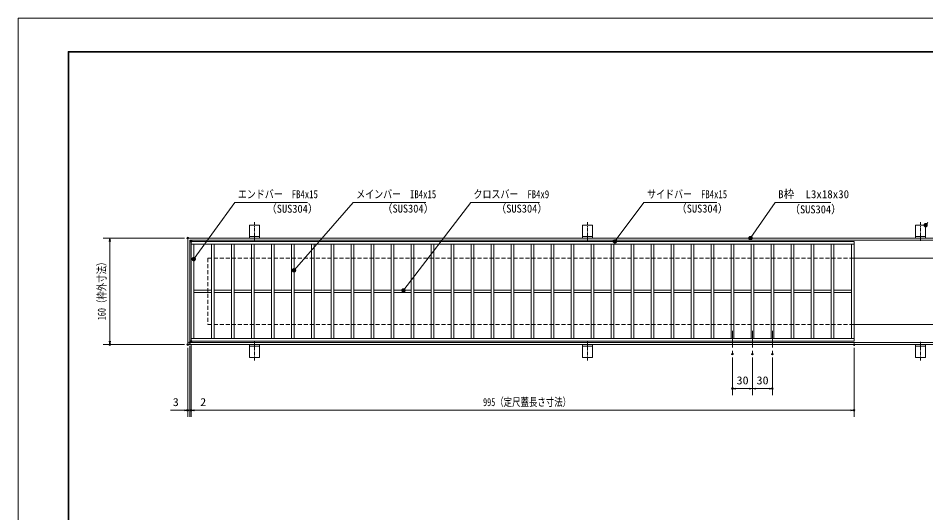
# Model space of a CAD drawing. Units: millimetres, scale not verified. Extents: x -1050 to 1050, y -742 to 742.
# Drawn here: x -1050 to 312, y 0 to 742 of the extents above; entities that cross this region are included whole.
import ezdxf
from ezdxf.enums import TextEntityAlignment as Align

# ---------------------------------------------------------------- set-up
doc = ezdxf.new("R2010")
doc.units = ezdxf.units.MM
doc.header["$LTSCALE"] = 5
doc.header["$PDMODE"] = 32
doc.header["$PDSIZE"] = 2.5
doc.linetypes.add('CHAIN1', pattern=[8, 5, -1, 1, -1])
doc.linetypes.add('DASHED1', pattern=[1.8, 1.2, -0.6])
for name, color, linetype, lineweight in [('0-0_7-図\u3000枠', 4, 'Continuous', 9), ('0-1_アンカー', 7, 'Continuous', 9), ('0-2_枠', 7, 'Continuous', 9), ('0-3_寸法注釈', 2, 'Continuous', 9), ('0-4_0', 2, 'Continuous', 9), ('0-5_DEFPOINTS', 134, 'Continuous', 9), ('0-6_蓋', 5, 'Continuous', 9), ('0-7_中心線', 6, 'CHAIN1', 9), ('0-A_溝開口', 4, 'DASHED1', 9)]:
    doc.layers.add(name, color=color, linetype=linetype, lineweight=lineweight)
doc.styles.add('ＭＳ ゴシック', font='')
doc.styles.get('ＭＳ ゴシック').set_extended_font_data('MS Gothic')

# ---------------------------------------------------------------- blocks, each defined once
blk = doc.blocks.new('A$C5D7C781A')
at = {"layer": '0-1_アンカー', "color": 6, "linetype": 'CHAIN1'}
blk.add_line((37.5, 140.11), (37.5, 0), dxfattribs=at)
at = {"layer": '0-1_アンカー'}
for p, q in [((0, 118.78), (0, 22.26)), ((0, 118.78), (75, 118.78)), ((75, 118.78), (75, 22.26)), ((75, 33.76), (0, 33.76)), ((0, 22.26), (75, 22.26))]:
    blk.add_line(p, q, dxfattribs=at)
blk = doc.blocks.new('_OPEN')
at = {"layer": '0-4_0'}
blk.add_line((0, 0), (-5, 0), dxfattribs=at)
blk.add_lwpolyline([(-5, 0.833), (0, 0), (-5, -0.833)], dxfattribs=at)
blk = doc.blocks.new('_Dot')
at = {"layer": '0-4_0'}
for p, q in [((-2.5, 0), (-5, 0)), ((2.445, 0.5), (-2.445, 0.5)), ((1.997, 1.5), (-1.997, 1.5)), ((2.289, -0.995), (-2.289, -0.995)), ((1.499, -1.995), (-1.499, -1.995))]:
    blk.add_line(p, q, dxfattribs=at)
for points in [[(2.5, 0), (2.48, 0.313), (2.421, 0.622), (2.324, 0.92), (2.191, 1.204), (2.023, 1.469), (1.822, 1.711), (1.594, 1.926), (1.34, 2.111), (1.064, 2.262), (0.773, 2.378), (0.468, 2.456), (0.157, 2.495), (-0.157, 2.495), (-0.468, 2.456), (-0.773, 2.378), (-1.064, 2.262), (-1.34, 2.111), (-1.594, 1.926), (-1.822, 1.711), (-2.023, 1.469), (-2.191, 1.204), (-2.324, 0.92), (-2.421, 0.622), (-2.48, 0.313), (-2.5, 0), (0, 0)], [(-2.5, 0), (-2.48, -0.313), (-2.421, -0.622), (-2.324, -0.92), (-2.191, -1.204), (-2.023, -1.469), (-1.822, -1.711), (-1.594, -1.926), (-1.34, -2.111), (-1.064, -2.262), (-0.773, -2.378), (-0.468, -2.456), (-0.157, -2.495), (0.157, -2.495), (0.468, -2.456), (0.773, -2.378), (1.064, -2.262), (1.34, -2.111), (1.594, -1.926), (1.822, -1.711), (2.023, -1.469), (2.191, -1.204), (2.324, -0.92), (2.421, -0.622), (2.48, -0.313), (2.5, 0), (0, 0)]]:
    blk.add_lwpolyline(points, close=True, dxfattribs=at)

msp = doc.modelspace()

# ---------------------------------------------------------------- linework, layer by layer
at = {"layer": '0-0_7-図\u3000枠'}
for p, q in [((-975, -692.5), (-975, 692.5)), ((-973.75, -691.25), (-973.75, 691.25)), ((-973.75, 691.25), (998.75, 691.25))]:
    msp.add_line(p, q, dxfattribs=at)
msp.add_lwpolyline([(-975, 692.5), (1000, 692.5), (1000, -692.5)], dxfattribs=at)
at = {"layer": '0-2_枠'}
for p, q in [((-795.45, 412.475), (409.55, 412.475)), ((-795.45, 412.475), (-795.45, 252.475)), ((-792.45, 409.475), (407.714, 409.475)), ((-792.45, 409.475), (-792.45, 255.475)), ((204.55, 382.475), (409.55, 382.475)), ((204.55, 282.475), (409.55, 282.475)), ((-795.45, 252.475), (409.55, 252.475)), ((-792.45, 255.475), (411.386, 255.475))]:
    msp.add_line(p, q, dxfattribs=at)
at = {"layer": '0-3_寸法注釈'}
for p, q in [((-800.45, 412.475), (-922.363, 412.475)), ((-912.363, 407.475), (-912.363, 257.475)), ((-800.45, 252.475), (-922.363, 252.475)), ((-795.45, 247.475), (-795.45, 143.953)), ((-792.45, 250.475), (-792.45, 143.953)), ((-792.45, 250.475), (-792.45, 143.953)), ((-790.45, 252.475), (-790.45, 143.953)), ((-790.45, 252.475), (-790.45, 143.953)), ((204.55, 247.475), (204.55, 143.953)), ((22.05, 233.328), (22.05, 176.522)), ((52.05, 233.328), (52.05, 176.522)), ((52.05, 233.328), (52.05, 176.522)), ((82.05, 233.328), (82.05, 176.522)), ((47.05, 186.522), (27.05, 186.522)), ((57.05, 186.522), (77.05, 186.522)), ((-800.45, 153.953), (-821.563, 153.953)), ((-797.45, 153.953), (-802.45, 153.953)), ((-792.45, 153.953), (-795.45, 153.953)), ((-792.45, 153.953), (-790.45, 153.953)), ((-787.45, 153.953), (-782.45, 153.953)), ((-785.45, 153.953), (199.55, 153.953)), ((-785.45, 153.953), (-764.337, 153.953))]:
    msp.add_line(p, q, dxfattribs=at)
for points in [[(-615.707, 465.949), (-724.931, 465.949), (-785.858, 381.668)], [(-438.147, 465.949), (-547.371, 465.949), (-635.29, 364.811)], [(-267.513, 465.949), (-370.72, 465.949), (-471.068, 334.766)], [(-1.475, 465.949), (-110.699, 465.949), (-153.712, 408.27)], [(169.797, 465.968), (86.447, 465.968), (49.664, 413.288)]]:
    msp.add_lwpolyline(points, dxfattribs=at)
at = {"layer": '0-5_DEFPOINTS'}
msp.add_lwpolyline([(-1050, -742.5), (-1050, 742.5), (1050, 742.5), (1050, -742.5)], close=True, dxfattribs=at)
for p in [(-795.45, 412.475), (-912.363, 252.475), (-795.45, 252.475), (-795.45, 252.475), (-792.45, 255.475), (-790.45, 257.475), (204.55, 252.475), (22.05, 238.328), (52.05, 238.328), (82.05, 238.328), (22.05, 186.522), (82.05, 186.522), (-795.45, 153.953), (-790.45, 153.953), (204.55, 153.953)]:
    msp.add_point(p, dxfattribs=at)
at = {"layer": '0-6_蓋'}
for p, q in [((204.55, 407.475), (-790.45, 407.475)), ((-790.45, 257.475), (-790.45, 407.475)), ((204.55, 403.475), (-790.45, 403.475)), ((-786.45, 261.475), (-786.45, 403.475)), ((-759.95, 403.475), (-759.95, 261.475)), ((-755.95, 403.475), (-755.95, 261.475)), ((-729.95, 403.475), (-729.95, 261.475)), ((-725.95, 403.475), (-725.95, 261.475)), ((-699.95, 403.475), (-699.95, 261.475)), ((-695.95, 403.475), (-695.95, 261.475)), ((-669.95, 403.475), (-669.95, 261.475)), ((-665.95, 403.475), (-665.95, 261.475)), ((-639.95, 403.475), (-639.95, 261.475)), ((-635.95, 403.475), (-635.95, 261.475)), ((-609.95, 403.475), (-609.95, 261.475)), ((-605.95, 403.475), (-605.95, 261.475)), ((-579.95, 403.475), (-579.95, 261.475)), ((-575.95, 403.475), (-575.95, 261.475)), ((-549.95, 403.475), (-549.95, 261.475)), ((-545.95, 403.475), (-545.95, 261.475)), ((-519.95, 403.475), (-519.95, 261.475)), ((-515.95, 403.475), (-515.95, 261.475)), ((-489.95, 403.475), (-489.95, 261.475)), ((-485.95, 403.475), (-485.95, 261.475)), ((-459.95, 403.475), (-459.95, 261.475)), ((-455.95, 403.475), (-455.95, 261.475)), ((-429.95, 403.475), (-429.95, 261.475)), ((-425.95, 403.475), (-425.95, 261.475)), ((-399.95, 403.475), (-399.95, 261.475)), ((-395.95, 403.475), (-395.95, 261.475)), ((-369.95, 403.475), (-369.95, 261.475)), ((-365.95, 403.475), (-365.95, 261.475)), ((-339.95, 403.475), (-339.95, 261.475)), ((-335.95, 403.475), (-335.95, 261.475)), ((-309.95, 403.475), (-309.95, 261.475)), ((-305.95, 403.475), (-305.95, 261.475)), ((-279.95, 403.475), (-279.95, 261.475)), ((-275.95, 403.475), (-275.95, 261.475)), ((-249.95, 403.475), (-249.95, 261.475)), ((-245.95, 403.475), (-245.95, 261.475)), ((-219.95, 403.475), (-219.95, 261.475)), ((-215.95, 403.475), (-215.95, 261.475)), ((-189.95, 403.475), (-189.95, 261.475)), ((-185.95, 403.475), (-185.95, 261.475)), ((-159.95, 403.475), (-159.95, 261.475)), ((-155.95, 403.475), (-155.95, 261.475)), ((-129.95, 403.475), (-129.95, 261.475)), ((-125.95, 403.475), (-125.95, 261.475)), ((-99.95, 403.475), (-99.95, 261.475)), ((-95.95, 403.475), (-95.95, 261.475)), ((-69.95, 403.475), (-69.95, 261.475)), ((-65.95, 403.475), (-65.95, 261.475)), ((-39.95, 403.475), (-39.95, 261.475)), ((-35.95, 403.475), (-35.95, 261.475)), ((-9.95, 403.475), (-9.95, 261.475)), ((-5.95, 403.475), (-5.95, 261.475)), ((20.05, 403.475), (20.05, 261.475)), ((24.05, 403.475), (24.05, 261.475)), ((50.05, 403.475), (50.05, 261.475)), ((54.05, 403.475), (54.05, 261.475)), ((80.05, 403.475), (80.05, 261.475)), ((84.05, 403.475), (84.05, 261.475)), ((110.05, 403.475), (110.05, 261.475)), ((114.05, 403.475), (114.05, 261.475)), ((140.05, 403.475), (140.05, 261.475)), ((144.05, 403.475), (144.05, 261.475)), ((170.05, 403.475), (170.05, 261.475)), ((174.05, 403.475), (174.05, 261.475)), ((200.55, 261.475), (200.55, 403.475)), ((204.55, 257.475), (204.55, 407.475)), ((-759.95, 334.475), (-786.45, 334.475)), ((-759.95, 330.475), (-786.45, 330.475)), ((-729.95, 334.475), (-755.95, 334.475)), ((-729.95, 330.475), (-755.95, 330.475)), ((-699.95, 334.475), (-725.95, 334.475)), ((-699.95, 330.475), (-725.95, 330.475)), ((-669.95, 334.475), (-695.95, 334.475)), ((-669.95, 330.475), (-695.95, 330.475)), ((-639.95, 334.475), (-665.95, 334.475)), ((-639.95, 330.475), (-665.95, 330.475)), ((-609.95, 334.475), (-635.95, 334.475)), ((-609.95, 330.475), (-635.95, 330.475)), ((-579.95, 334.475), (-605.95, 334.475)), ((-579.95, 330.475), (-605.95, 330.475)), ((-549.95, 334.475), (-575.95, 334.475)), ((-549.95, 330.475), (-575.95, 330.475)), ((-519.95, 334.475), (-545.95, 334.475)), ((-519.95, 330.475), (-545.95, 330.475)), ((-489.95, 334.475), (-515.95, 334.475)), ((-489.95, 330.475), (-515.95, 330.475)), ((-459.95, 334.475), (-485.95, 334.475)), ((-459.95, 330.475), (-485.95, 330.475)), ((-429.95, 334.475), (-455.95, 334.475)), ((-429.95, 330.475), (-455.95, 330.475)), ((-399.95, 334.475), (-425.95, 334.475)), ((-399.95, 330.475), (-425.95, 330.475)), ((-369.95, 334.475), (-395.95, 334.475)), ((-369.95, 330.475), (-395.95, 330.475)), ((-339.95, 334.475), (-365.95, 334.475)), ((-339.95, 330.475), (-365.95, 330.475)), ((-309.95, 334.475), (-335.95, 334.475)), ((-309.95, 330.475), (-335.95, 330.475)), ((-305.95, 334.475), (-279.95, 334.475)), ((-305.95, 330.475), (-279.95, 330.475)), ((-275.95, 334.475), (-249.95, 334.475)), ((-275.95, 330.475), (-249.95, 330.475)), ((-245.95, 334.475), (-219.95, 334.475)), ((-245.95, 330.475), (-219.95, 330.475)), ((-215.95, 334.475), (-189.95, 334.475)), ((-215.95, 330.475), (-189.95, 330.475)), ((-185.95, 334.475), (-159.95, 334.475)), ((-185.95, 330.475), (-159.95, 330.475)), ((-155.95, 334.475), (-129.95, 334.475)), ((-155.95, 330.475), (-129.95, 330.475)), ((-125.95, 334.475), (-99.95, 334.475)), ((-125.95, 330.475), (-99.95, 330.475)), ((-95.95, 334.475), (-69.95, 334.475)), ((-95.95, 330.475), (-69.95, 330.475)), ((-65.95, 334.475), (-39.95, 334.475)), ((-65.95, 330.475), (-39.95, 330.475)), ((-35.95, 334.475), (-9.95, 334.475)), ((-35.95, 330.475), (-9.95, 330.475)), ((-5.95, 334.475), (20.05, 334.475)), ((-5.95, 330.475), (20.05, 330.475)), ((24.05, 334.475), (50.05, 334.475)), ((24.05, 330.475), (50.05, 330.475)), ((54.05, 334.475), (80.05, 334.475)), ((54.05, 330.475), (80.05, 330.475)), ((84.05, 334.475), (110.05, 334.475)), ((84.05, 330.475), (110.05, 330.475)), ((114.05, 334.475), (140.05, 334.475)), ((114.05, 330.475), (140.05, 330.475)), ((144.05, 334.475), (170.05, 334.475)), ((144.05, 330.475), (170.05, 330.475)), ((174.05, 334.475), (200.55, 334.475)), ((174.05, 330.475), (200.55, 330.475)), ((-790.45, 261.475), (204.55, 261.475)), ((-790.45, 257.475), (204.55, 257.475))]:
    msp.add_line(p, q, dxfattribs=at)
at = {"layer": '0-6_蓋', "color": 7}
for p in [(-790.45, 407.475), (-790.45, 257.475)]:
    msp.add_point(p, dxfattribs=at)
at = {"layer": '0-7_中心線'}
for p, q in [((22.05, 272.969), (22.05, 238.328)), ((52.05, 272.969), (52.05, 238.328)), ((82.05, 272.969), (82.05, 238.328))]:
    msp.add_line(p, q, dxfattribs=at)
at = {"layer": '0-A_溝開口'}
for p, q in [((-765.45, 382.475), (204.55, 382.475)), ((-765.45, 382.475), (-765.45, 282.475)), ((-765.45, 282.475), (204.55, 282.475))]:
    msp.add_line(p, q, dxfattribs=at)

# ---------------------------------------------------------------- block references
at = {"layer": '0-1_アンカー', "xscale": 0.2, "yscale": 0.2}
for p in [(-702.95, 408.023), (-202.95, 408.023), (297.05, 408.023)]:
    msp.add_blockref('A$C5D7C781A', p, dxfattribs=at)
at = {"layer": '0-1_アンカー', "xscale": -0.2, "yscale": 0.2, "rotation": 180}
for p in [(-702.95, 256.927), (-202.95, 256.927), (297.05, 256.927)]:
    msp.add_blockref('A$C5D7C781A', p, dxfattribs=at)
at = {"layer": '0-3_寸法注釈'}
for name, p, rotation in [('_Dot', (312.05, 431.779), 229.33113), ('_OPEN', (-912.363, 412.475), 90), ('_Dot', (-154.319, 407.475), 232.65375), ('_Dot', (49.081, 412.475), 234.35189), ('_Dot', (-786.45, 380.862), 233.693), ('_Dot', (-635.95, 364.06), 228.67851), ('_Dot', (-471.679, 333.975), 232.3115), ('_OPEN', (-912.363, 252.475), 270), ('_OPEN', (22.05, 186.522), 180), ('_OPEN', (52.05, 186.522), 180), ('_OPEN', (-792.45, 153.953), 180), ('_OPEN', (-790.45, 153.953), 180), ('_OPEN', (-790.45, 153.953), 180)]:
    msp.add_blockref(name, p, dxfattribs=dict(at, rotation=rotation))
for p in [(52.05, 186.522), (82.05, 186.522), (-795.45, 153.953), (-792.45, 153.953), (204.55, 153.953)]:
    msp.add_blockref('_OPEN', p, dxfattribs=at)

# ---------------------------------------------------------------- texts
at = {"layer": '0-3_寸法注釈', "color": 7, "style": 'ＭＳ ゴシック'}
for s, height, width, p in [('エンドバー\u3000FB4x15', 12.02, 0.8, (-720.154, 468.636)), ('メインバー\u3000IB4x15', 12.02, 0.8, (-542.594, 468.636)), ('クロスバー\u3000FB4x9', 12.03, 0.8, (-366.554, 468.636)), ('サイドバー\u3000FB4x15', 12.02, 0.8, (-105.921, 468.636)), ('（SUS304）', 12.02, 0.95, (-677.407, 446.844)), ('（SUS304）', 12.02, 0.95, (-503.663, 447.081)), ('（SUS304）', 12.02, 0.95, (-332.951, 447.081)), ('（SUS304）', 12.02, 0.95, (-62.079, 447.081)), ('（SUS304）', 12.02, 0.95, (107.958, 445.919)), ('30', 12.02, 1.1, (28.317, 189.209)), ('30', 12.02, 1.1, (58.317, 189.209)), ('3', 12.02, 1.1, (-817.873, 156.64)), ('2', 12.02, 1.1, (-776.76, 156.64)), ('995（定尺蓋長さ寸法）', 12.03, 0.75, (-352.249, 156.64))]:
    msp.add_text(s, height=height, dxfattribs=dict(at, width=width)).set_placement(p, align=Align.BOTTOM_LEFT)
msp.add_text('B枠\u3000L3x18x30', height=12.03, dxfattribs=at).set_placement((90.7, 468.655), align=Align.BOTTOM_LEFT)
at = {"layer": '0-3_寸法注釈', "color": 7, "style": 'ＭＳ ゴシック', "width": 0.75}
msp.add_text('160（枠外寸法）', height=12.02, rotation=90, dxfattribs=at).set_placement((-915.05, 289.027), align=Align.BOTTOM_LEFT)

doc.saveas('drawing.dxf')
